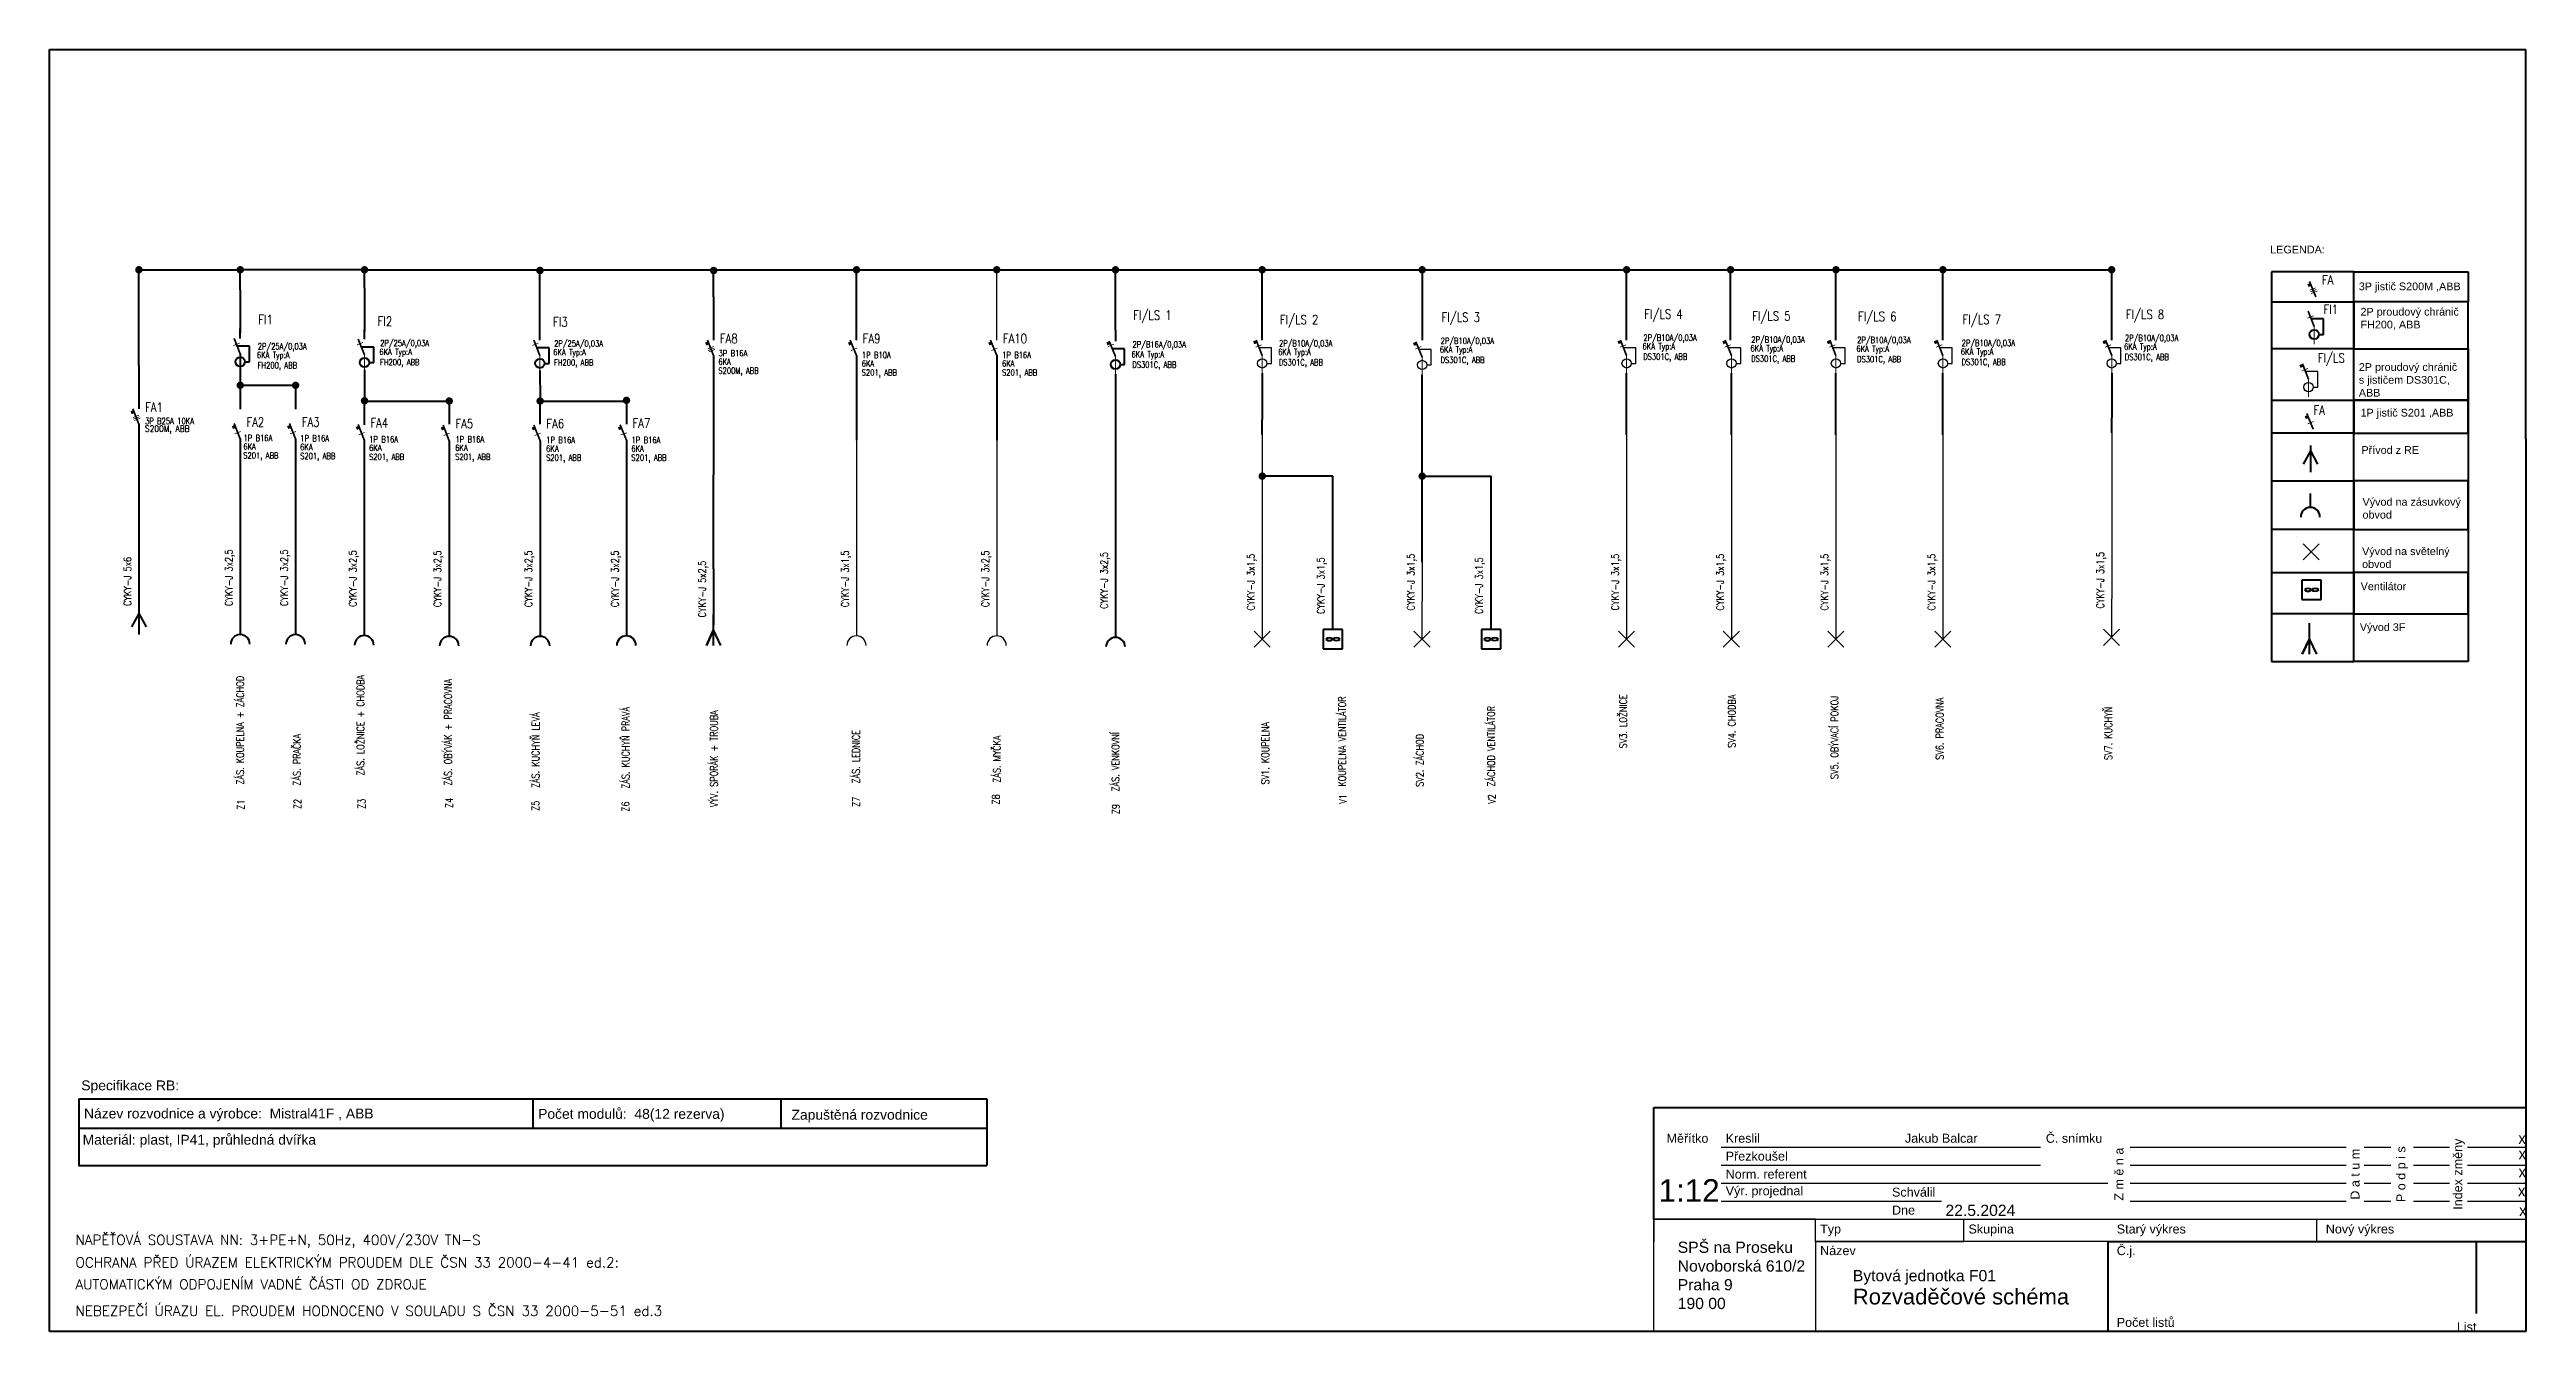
# Model space of a CAD drawing. Header units: millimetres. Extents: x 1465 to 4825, y 639 to 2379.
import ezdxf
from ezdxf.enums import TextEntityAlignment as Align

# ---------------------------------------------------------------- set-up
doc = ezdxf.new("R2010")
doc.units = ezdxf.units.MM
doc.layers.add('2', color=7, linetype='Continuous')
doc.layers.add('ELEKTRO', color=7, linetype='Continuous', lineweight=50)
doc.layers.add('ESI_rozpiska_popis', color=7, linetype='Continuous', lineweight=20)
doc.styles.add('Romans', font='simplex.shx')
doc.styles.get("Standard").update_dxf_attribs({"font": 'arial.ttf'})

msp = doc.modelspace()

# ---------------------------------------------------------------- linework, layer by layer
at = {"ltscale": 2}
for p, q in [((2749.9, 1984.5), (2749.9, 2079.9)), ((3122.5, 1974), (3105.8, 1974)), ((3116.3, 1952.9), (3122.5, 1952.9)), ((3122.5, 1952.9), (3122.5, 1974)), ((3339.3, 1971.8), (3322.7, 1971.8)), ((3333.2, 1950.7), (3339.3, 1950.7)), ((3339.3, 1950.7), (3339.3, 1971.8)), ((3616.6, 1974), (3600, 1974)), ((3610.5, 1952.9), (3616.6, 1952.9)), ((3616.6, 1952.9), (3616.6, 1974)), ((3758.9, 1974), (3742.2, 1974)), ((3752.7, 1952.9), (3758.9, 1952.9)), ((3758.9, 1952.9), (3758.9, 1974)), ((3900.6, 1974), (3883.9, 1974)), ((3894.4, 1952.9), (3900.6, 1952.9)), ((3900.6, 1952.9), (3900.6, 1974)), ((4045.6, 1974), (4029, 1974)), ((4039.5, 1952.9), (4045.6, 1952.9)), ((4045.6, 1952.9), (4045.6, 1974)), ((4274.5, 1974), (4257.8, 1974)), ((4268.3, 1952.9), (4274.5, 1952.9)), ((4274.5, 1952.9), (4274.5, 1974)), ((4541.5, 1941.8), (4524.9, 1941.8)), ((4535.4, 1920.7), (4541.5, 1920.7)), ((4541.5, 1920.7), (4541.5, 1941.8)), ((2559.7, 1848.7), (2559.7, 1583.3)), ((2749.9, 1848.7), (2749.9, 1583.3)), ((3110, 1683.3), (3109.8, 1578.5)), ((3326.9, 1683.3), (3326.6, 1578.5)), ((3604.2, 1683.4), (3603.9, 1578.6)), ((3746.4, 1683.4), (3746.2, 1578.6)), ((3888.1, 1683.4), (3887.9, 1578.6)), ((4033.2, 1683.4), (4032.9, 1578.6)), ((4262, 1685.9), (4261.8, 1581.2)), ((4521.5, 1686.3), (4543.3, 1708.2)), ((4543.3, 1686.3), (4521.5, 1708.2)), ((3098.9, 1567.6), (3120.7, 1589.5)), ((3120.7, 1567.6), (3098.9, 1589.5)), ((3315.7, 1567.6), (3337.6, 1589.5)), ((3337.6, 1567.6), (3315.7, 1589.5)), ((3593, 1567.7), (3614.9, 1589.6)), ((3614.9, 1567.7), (3593, 1589.6)), ((3735.2, 1567.7), (3757.1, 1589.5)), ((3757.1, 1567.7), (3735.2, 1589.5)), ((3876.9, 1567.7), (3898.8, 1589.5)), ((3898.8, 1567.7), (3876.9, 1589.5)), ((4022, 1567.7), (4043.9, 1589.5)), ((4043.9, 1567.7), (4022, 1589.5)), ((4250.8, 1570.2), (4272.7, 1592.1)), ((4272.7, 1570.2), (4250.8, 1592.1))]:
    msp.add_line(p, q, dxfattribs=at)
at = {"lineweight": 35}
for p, q in [((2559.7, 1963.5), (2551.3, 1984.5)), ((2749.9, 1963.5), (2741.5, 1984.5)), ((3110, 1963.5), (3101.7, 1984.4)), ((3326.9, 1961.3), (3318.5, 1982.2)), ((3604.2, 1963.5), (3595.8, 1984.5)), ((3746.4, 1963.5), (3738, 1984.5)), ((3888.1, 1963.5), (3879.7, 1984.5)), ((4033.2, 1963.5), (4024.8, 1984.5)), ((4262, 1963.5), (4253.6, 1984.5)), ((4529, 1931.4), (4520.7, 1952.3))]:
    msp.add_line(p, q, dxfattribs=at)
at = {"lineweight": 9}
for p, q in [((2560.2, 1973.6), (2552.4, 1970.5)), ((2750.4, 1973.6), (2742.6, 1970.5)), ((3108.9, 1977.9), (3101.1, 1974.8)), ((3325.7, 1975.7), (3317.9, 1972.6)), ((3603, 1977.9), (3595.2, 1974.8)), ((3745.2, 1977.9), (3737.4, 1974.8)), ((3886.9, 1977.9), (3879.2, 1974.8)), ((4032, 1977.9), (4024.2, 1974.8)), ((4260.8, 1977.9), (4253, 1974.8)), ((4527.9, 1945.8), (4520.1, 1942.7))]:
    msp.add_line(p, q, dxfattribs=at)
at = {"lineweight": 5}
for p, q in [((3105.8, 1974), (3122.5, 1974)), ((3110, 1963.5), (3110, 1939.6)), ((3116.3, 1952.9), (3122.5, 1952.9)), ((3122.5, 1952.9), (3122.5, 1974)), ((3322.7, 1971.8), (3339.3, 1971.8)), ((3326.9, 1961.3), (3326.9, 1937.4)), ((3333.2, 1950.7), (3339.3, 1950.7)), ((3339.3, 1950.7), (3339.3, 1971.8)), ((3600, 1974), (3616.6, 1974)), ((3604.2, 1963.5), (3604.2, 1939.7)), ((3610.5, 1952.9), (3616.6, 1952.9)), ((3616.6, 1952.9), (3616.6, 1974)), ((3742.2, 1974), (3758.9, 1974)), ((3746.4, 1963.5), (3746.4, 1939.7)), ((3752.7, 1952.9), (3758.9, 1952.9)), ((3758.9, 1952.9), (3758.9, 1974)), ((3883.9, 1974), (3900.6, 1974)), ((3888.1, 1963.5), (3888.1, 1939.7)), ((3894.4, 1952.9), (3900.6, 1952.9)), ((3900.6, 1952.9), (3900.6, 1974)), ((4029, 1974), (4045.6, 1974)), ((4033.2, 1963.5), (4033.2, 1939.7)), ((4039.5, 1952.9), (4045.6, 1952.9)), ((4045.6, 1952.9), (4045.6, 1974)), ((4257.8, 1974), (4274.5, 1974)), ((4262, 1963.5), (4262, 1939.7)), ((4268.3, 1952.9), (4274.5, 1952.9)), ((4274.5, 1952.9), (4274.5, 1974)), ((4524.9, 1941.8), (4541.5, 1941.8)), ((4529, 1931.4), (4529, 1907.5)), ((4535.4, 1920.7), (4541.5, 1920.7)), ((4541.5, 1920.7), (4541.5, 1941.8))]:
    msp.add_line(p, q, dxfattribs=at)
for p, q in [((3110, 1855.9), (3110, 1683.3)), ((3604.2, 1856), (3604.2, 1683.4)), ((3746.4, 1855.9), (3746.4, 1683.4)), ((3888.1, 1855.9), (3888.1, 1683.4)), ((4033.2, 1855.9), (4033.2, 1683.4)), ((4262, 1858.5), (4262, 1685.9))]:
    msp.add_line(p, q)
at = {"const_width": 5.03}
for points in [[(2557.2, 2079.9, 1), (2562.2, 2079.9, 1)], [(2747.4, 2079.9, 1), (2752.4, 2079.9, 1)], [(3107.5, 2079.9, 1), (3112.5, 2079.9, 1)], [(3324.4, 2079.9, 1), (3329.4, 2079.9, 1)], [(3601.7, 2079.9, 1), (3606.7, 2079.9, 1)], [(3742.7, 2079.9, 1), (3747.7, 2079.9, 1)], [(3885.6, 2079.9, 1), (3890.6, 2079.9, 1)], [(4030.7, 2079.9, 1), (4035.7, 2079.9, 1)], [(4259.5, 2079.9, 1), (4264.5, 2079.9, 1)], [(3107.5, 1799.9, 1), (3112.5, 1799.9, 1)], [(3324.4, 1799.9, 1), (3329.4, 1799.9, 1)]]:
    msp.add_lwpolyline(points, format="xyb", close=True, dxfattribs=at)
at = {"lineweight": 35, "const_width": 4.19}
for points in [[(2551.7, 1977.9), (2550.1, 1981.8)], [(2741.9, 1977.9), (2740.4, 1981.8)], [(3101.1, 1979.6), (3099.5, 1983.5)], [(3317.9, 1977.4), (3316.4, 1981.3)], [(3595.2, 1979.7), (3593.7, 1983.6)], [(3737.5, 1979.7), (3735.9, 1983.6)], [(3879.2, 1979.7), (3877.6, 1983.6)], [(4024.2, 1979.7), (4022.7, 1983.6)], [(4253.1, 1979.7), (4251.5, 1983.6)], [(4520.1, 1947.5), (4518.5, 1951.4)]]:
    msp.add_lwpolyline(points, dxfattribs=at)
at = {"lineweight": 5}
for centre in [(3110, 1952.9), (3326.9, 1950.7), (3604.2, 1952.9), (3746.4, 1952.9), (3888.1, 1952.9), (4033.2, 1952.9), (4262, 1952.9), (4529, 1920.7)]:
    msp.add_circle(centre, 6.32, dxfattribs=at)
at = {"ltscale": 2}
for centre in [(3110, 1952.9), (3326.9, 1950.7), (3604.2, 1952.9), (3746.4, 1952.9), (3888.1, 1952.9), (4033.2, 1952.9), (4262, 1952.9), (4529, 1920.7)]:
    msp.add_circle(centre, 6.32, dxfattribs=at)
for centre in [(2559.7, 1570.2), (2749.9, 1570.2)]:
    msp.add_arc(centre, 13, 0, 180, dxfattribs=at)
at = {"layer": '2', "color": 7}
for p, q in [((3732.4, 889.3), (4165.3, 889.3)), ((4287.2, 889.3), (4579.9, 889.3)), ((4604.3, 889.3), (4640.8, 889.3)), ((4671.3, 889.3), (4720.1, 889.3)), ((4744.5, 889.3), (4823.7, 889.3)), ((3732.4, 864.9), (4165.3, 864.9)), ((3732.4, 840.5), (4165.3, 840.5)), ((4165.3, 840.5), (4256.8, 840.5)), ((4287.2, 864.9), (4579.9, 864.9)), ((4287.2, 840.5), (4579.9, 840.5)), ((4604.3, 864.9), (4640.8, 864.9)), ((4604.3, 840.5), (4640.8, 840.5)), ((4671.3, 864.9), (4720.1, 864.9)), ((4671.3, 840.5), (4720.1, 840.5)), ((4744.5, 864.9), (4823.7, 864.9)), ((4744.5, 840.5), (4823.7, 840.5)), ((3732.4, 816.1), (4031.2, 816.1)), ((3958, 816.1), (4031.2, 816.1)), ((4287.2, 816.1), (4579.9, 816.1)), ((4604.3, 816.1), (4640.8, 816.1)), ((4671.3, 816.1), (4720.1, 816.1)), ((4744.5, 816.1), (4823.7, 816.1)), ((3641, 639.3), (3641, 791.7)), ((3641, 791.7), (3641, 761.2)), ((3860.5, 791.7), (3641, 791.7)), ((3641, 791.7), (4823.7, 791.7)), ((3641, 791.7), (3732.4, 791.7)), ((3732.4, 791.7), (3958, 791.7)), ((3860.5, 761.2), (3860.5, 791.7)), ((4061.7, 761.2), (4061.7, 791.7)), ((4256.8, 791.7), (4579.9, 791.7)), ((4256.8, 791.7), (4287.2, 791.7)), ((4287.2, 791.7), (4823.7, 791.7)), ((4540.3, 761.2), (4540.3, 791.7)), ((4640.8, 791.7), (4720.1, 791.7)), ((4823.7, 761.2), (4823.7, 791.7)), ((4256.8, 761.2), (3860.5, 761.2)), ((3860.5, 761.2), (3860.5, 639.3)), ((3860.5, 761.2), (4061.7, 761.2)), ((4256.8, 639.3), (3641, 639.3))]:
    msp.add_line(p, q, dxfattribs=at)
at = {"layer": '2', "color": 7, "lineweight": 70}
for p, q in [((4256.8, 761.2), (4256.8, 639.3)), ((4256.8, 761.2), (4823.7, 761.2)), ((4756.7, 663.7), (4756.7, 761.2)), ((4823.7, 761.2), (4823.7, 639.3)), ((4823.7, 639.3), (4256.8, 639.3)), ((4823.7, 639.3), (4756.7, 639.3))]:
    msp.add_line(p, q, dxfattribs=at)
at = {"layer": 'ELEKTRO'}
for p, q in [((1465.3, 2378.7), (4823.7, 2378.7)), ((1465.3, 1850.5), (1465.3, 2378.7)), ((4823.7, 1850.5), (4823.7, 2378.7)), ((1586.6, 1950), (1586.6, 2077.4)), ((1589.1, 2079.9), (1721.5, 2079.9)), ((1895, 2079.9), (1728.8, 2079.9)), ((2130.4, 2001.5), (2130.4, 2078.9)), ((2366, 2043.2), (2366, 2076.4)), ((2559.7, 1984.5), (2559.7, 2077.4)), ((2646.9, 2079.9), (2868.8, 2079.9)), ((2868.8, 2079.9), (3035.1, 2079.9)), ((2911, 1997.9), (2911, 2077.4)), ((3035.1, 2079.9), (3110, 2079.9)), ((3110, 1984.4), (3110, 2079.9)), ((3112.5, 2079.9), (3232.4, 2079.9)), ((3232.4, 2079.9), (3324.4, 2079.9)), ((3326.9, 2079.9), (3326.9, 1984.4)), ((3326.9, 2079.9), (3604.2, 2079.9)), ((3604.2, 1984.5), (3604.2, 2082.4)), ((3606.7, 2079.9), (4262, 2079.9)), ((3745.2, 1984.5), (3745.2, 2079.9)), ((3888.1, 1984.5), (3888.1, 2079.9)), ((4033.2, 1984.5), (4033.2, 2079.9)), ((4262, 1984.5), (4262, 2082.4)), ((4478.7, 2077.3), (4478.7, 1548.2)), ((4590.3, 2077.3), (4478.7, 2077.3)), ((4478.7, 2077.3), (4478.7, 2036.3)), ((4590.3, 1548.2), (4590.3, 2077.3)), ((4590.3, 2077.3), (4745.4, 2077.3)), ((4745.4, 2077.3), (4745.4, 2036.3)), ((4478.7, 2036.3), (4590.3, 2036.3)), ((4590.3, 2036.3), (4590.3, 1972.5)), ((4745.4, 2036.3), (4590.3, 2036.3)), ((4590.3, 2036.3), (4590.3, 1972.5)), ((4745.4, 1903), (4745.4, 2036.3)), ((2130.4, 1997.8), (2130.4, 2001.5)), ((2911, 1997.9), (2911, 1983)), ((2366, 1963.5), (2366, 1801.5)), ((2559.7, 1963.5), (2559.7, 1848.7)), ((2749.9, 1963.5), (2749.9, 1848.7)), ((4590.3, 1972.5), (4478.7, 1972.5)), ((4478.7, 1972.5), (4478.7, 1903)), ((4590.3, 1972.5), (4745.4, 1972.5)), ((4745.4, 1972.5), (4745.4, 1903)), ((2130.4, 1943.4), (2130.7, 1904.3)), ((2911, 1938.1), (2911, 1859.7)), ((3110, 1939.6), (3110, 1876.8)), ((3326.9, 1704.2), (3326.9, 1937.4)), ((3604.2, 1876.9), (3604.2, 1939.7)), ((3746.4, 1876.8), (3746.4, 1939.7)), ((3888.1, 1876.8), (3888.1, 1939.7)), ((4033.2, 1876.8), (4033.2, 1939.7)), ((4262, 1939.7), (4262, 1879.4)), ((1951.9, 1901.8), (2007.4, 1901.8)), ((2130.7, 1901.8), (2192.4, 1901.8)), ((2192.4, 1901.8), (2250.1, 1901.8)), ((4478.7, 1903), (4590.3, 1903)), ((4590.3, 1903), (4590.3, 1858)), ((4745.4, 1903), (4590.3, 1903)), ((4590.3, 1903), (4745.4, 1903)), ((4745.4, 1903), (4745.4, 1858)), ((4745.4, 1858), (4745.4, 1903)), ((1465.3, 639.3), (1465.3, 1850.5)), ((1586.6, 1870.4), (1586.6, 1689.4)), ((3110, 1855.9), (3110, 1876.8)), ((3604.2, 1856), (3604.2, 1876.9)), ((3746.4, 1855.9), (3746.4, 1876.8)), ((3888.1, 1855.9), (3888.1, 1876.8)), ((4033.2, 1855.9), (4033.2, 1876.8)), ((4262, 1858.5), (4262, 1879.4)), ((4590.3, 1858), (4478.7, 1858)), ((4478.7, 1858), (4478.7, 1793.7)), ((4590.3, 1793.7), (4590.3, 1858)), ((4590.3, 1858), (4745.4, 1858)), ((4745.4, 1858), (4745.4, 1548.2)), ((4823.7, 1850.5), (4823.7, 639.3)), ((2366, 1673.9), (2366, 1801.5)), ((3205.9, 1799.9), (3110, 1799.9)), ((3205.9, 1591.7), (3205.9, 1799.9)), ((3326.9, 1799.9), (3335.8, 1799.9)), ((3335.8, 1799.9), (3420.5, 1799.9)), ((3420.5, 1591.7), (3420.5, 1799.9)), ((4478.7, 1793.7), (4590.3, 1793.7)), ((4590.3, 1793.7), (4590.3, 1727.6)), ((4745.4, 1793.7), (4590.3, 1793.7)), ((4745.4, 1727.6), (4745.4, 1793.7)), ((4590.3, 1727.6), (4478.7, 1727.6)), ((4478.7, 1727.6), (4478.7, 1669)), ((4590.3, 1669), (4590.3, 1727.6)), ((4590.3, 1727.6), (4745.4, 1727.6)), ((3326.9, 1683.3), (3326.9, 1704.2)), ((4478.7, 1669), (4590.3, 1669)), ((4519.9, 1658.6), (4519.9, 1632.4)), ((4546.2, 1658.6), (4519.9, 1658.6)), ((4546.2, 1632.4), (4546.2, 1658.6)), ((4590.3, 1669), (4590.3, 1613.1)), ((4745.4, 1669), (4590.3, 1669)), ((4745.4, 1613.1), (4745.4, 1669)), ((4590.3, 1613.1), (4478.7, 1613.1)), ((4519.9, 1632.4), (4546.2, 1632.4)), ((4590.3, 1548.2), (4590.3, 1613.1)), ((4590.3, 1613.1), (4745.4, 1613.1)), ((3192.8, 1591.7), (3192.8, 1565.4)), ((3219, 1591.7), (3192.8, 1591.7)), ((3219, 1565.4), (3219, 1591.7)), ((3407.3, 1591.7), (3407.3, 1565.4)), ((3433.6, 1591.7), (3407.3, 1591.7)), ((3433.6, 1565.4), (3433.6, 1591.7)), ((3192.8, 1565.4), (3219, 1565.4)), ((3407.3, 1565.4), (3433.6, 1565.4)), ((4478.7, 1548.2), (4590.3, 1548.2)), ((4745.4, 1548.2), (4590.3, 1548.2)), ((1505.2, 954.8), (2736.3, 954.8)), ((1505.2, 954.8), (1505.2, 864.3)), ((2120.8, 954.8), (2120.8, 915.2)), ((2457.2, 954.8), (2457.2, 915.2)), ((2736.3, 954.8), (2736.3, 864.3)), ((3641, 791.7), (3641, 943.2)), ((3641, 943.2), (4823.7, 943.2)), ((4823.7, 943.2), (4823.7, 791.7)), ((1505.2, 915.2), (2736.3, 915.2)), ((2736.3, 915.2), (2736.3, 870.4)), ((1504.7, 864.3), (2736.3, 864.3)), ((4823.7, 639.3), (1465.3, 639.3))]:
    msp.add_line(p, q, dxfattribs=at)
at = {"layer": 'ELEKTRO', "ltscale": 2}
for p, q in [((1724, 2052.8), (1724, 2079.9)), ((1724, 2052.8), (1724, 1993.8)), ((1892.5, 2055.3), (1892.5, 2082.4)), ((1892.5, 2079.9), (2646.9, 2079.9)), ((1892.5, 2055.3), (1892.5, 1996.3)), ((2366, 2043.2), (2366, 1984.5)), ((1724, 1986.7), (1724, 2000)), ((1892.5, 1985.5), (1892.5, 1998.8)), ((2130.4, 1984.5), (2130.4, 1997.8)), ((4549.2, 2013.3), (4532.5, 2013.3)), ((4543, 1992.2), (4549.2, 1992.2)), ((4549.2, 1992.2), (4549.2, 2013.3)), ((1586.6, 1950), (1586.6, 1891.3)), ((1736.5, 1976.2), (1719.8, 1976.2)), ((1724, 1965.7), (1724, 1923.1)), ((1730.3, 1955.1), (1736.5, 1955.1)), ((1736.5, 1955.1), (1736.5, 1976.2)), ((1905, 1975), (1888.3, 1975)), ((1898.8, 1953.9), (1905, 1953.9)), ((1905, 1953.9), (1905, 1975)), ((2142.9, 1974), (2126.2, 1974)), ((2136.8, 1952.9), (2142.9, 1952.9)), ((2142.9, 1952.9), (2142.9, 1974)), ((2923.4, 1972.5), (2906.8, 1972.5)), ((2917.3, 1951.4), (2923.4, 1951.4)), ((2923.4, 1951.4), (2923.4, 1972.5)), ((1724, 1941.8), (1724, 1890.9)), ((1724, 1923.1), (1801.5, 1923.1)), ((1799, 1923.1), (1799, 1890.9)), ((1892.5, 1944.3), (1892.5, 1901.8)), ((1890, 1901.8), (1892.1, 1901.8)), ((1892.1, 1901.8), (1892.1, 1869.5)), ((1892.1, 1901.8), (1951.9, 1901.8)), ((2007.1, 1903.8), (2007.1, 1870.2)), ((2130.4, 1903.8), (2130.4, 1870.2)), ((2247.6, 1902.5), (2247.6, 1870.2)), ((1724, 1850.3), (1724, 1821.5)), ((1799, 1850.3), (1799, 1821.5)), ((1892.1, 1849.1), (1892.1, 1583.6)), ((2007.4, 1848), (2007.4, 1819.2)), ((2007.4, 1848), (2007.4, 1848)), ((2130.7, 1848), (2130.7, 1819.2)), ((2130.7, 1848), (2130.7, 1848)), ((2247.6, 1848.7), (2247.6, 1819.9)), ((2911, 1865.7), (2911, 1581.1)), ((1724, 1821.5), (1724, 1821.5)), ((1724, 1821.5), (1724, 1584.8)), ((1799, 1821.5), (1799, 1821.5)), ((1799, 1821.5), (1799, 1584.8)), ((2007.4, 1819.2), (2007.4, 1819.2)), ((2007.4, 1819.2), (2007.4, 1687.1)), ((2130.7, 1819.2), (2130.7, 1819.2)), ((2130.7, 1819.2), (2130.7, 1687.1)), ((2247.6, 1819.9), (2247.6, 1819.9)), ((2247.6, 1819.9), (2247.6, 1583.3)), ((4531.5, 1834), (4521.6, 1816)), ((4531.5, 1841.5), (4531.5, 1805.3)), ((4531.5, 1834), (4541.3, 1816)), ((4531.4, 1776.3), (4531.4, 1757.4)), ((1586.6, 1689.4), (1586.6, 1584.9)), ((2007.4, 1687.1), (2007.4, 1582.5)), ((2130.7, 1687.1), (2130.7, 1582.5)), ((2366, 1673.9), (2366, 1598.1)), ((1586.6, 1613.6), (1576.7, 1595.6)), ((1586.6, 1613.6), (1596.4, 1595.6))]:
    msp.add_line(p, q, dxfattribs=at)
at = {"layer": 'ELEKTRO', "lineweight": 35}
for p, q in [((4538.8, 2043), (4530.5, 2063.9)), ((4536.7, 2002.8), (4528.3, 2023.7)), ((1724, 1965.7), (1715.6, 1986.7)), ((1892.5, 1964.5), (1884.1, 1985.5)), ((2130.4, 1963.5), (2122.1, 1984.5)), ((2366, 1963.5), (2357.6, 1984.5)), ((2911, 1962), (2902.6, 1983)), ((1586.6, 1870.4), (1578.2, 1891.3)), ((4535.2, 1863.7), (4526.8, 1884.7)), ((1724, 1850.3), (1715.6, 1871.2)), ((1799, 1850.3), (1790.6, 1871.2)), ((1892.1, 1849.1), (1883.7, 1870.1)), ((2007.4, 1848), (1999, 1869)), ((2130.7, 1848), (2122.3, 1869)), ((2247.6, 1848.7), (2239.2, 1869.7))]:
    msp.add_line(p, q, dxfattribs=at)
at = {"layer": 'ELEKTRO', "lineweight": 9}
for p, q in [((4538.6, 2055.3), (4530.9, 2052.2)), ((4539.3, 2053.1), (4531.5, 2050)), ((4540.5, 2051), (4532.7, 2047.9)), ((4535.5, 2017.2), (4527.7, 2014.1)), ((1722.8, 1980.1), (1715, 1977)), ((1890.3, 1981.3), (1882.5, 1978.2)), ((2128.2, 1980.3), (2120.5, 1977.2)), ((2365.8, 1975.8), (2358, 1972.7)), ((2366.5, 1973.6), (2358.7, 1970.5)), ((2367.7, 1971.5), (2359.9, 1968.4)), ((2908.8, 1978.8), (2901, 1975.7)), ((1586.4, 1882.7), (1578.6, 1879.6)), ((1587, 1880.5), (1579.3, 1877.4)), ((1588.3, 1878.4), (1580.5, 1875.3)), ((1724.5, 1860.4), (1716.7, 1857.3)), ((1799.5, 1860.4), (1791.7, 1857.3)), ((1892.6, 1859.2), (1884.8, 1856.1)), ((2007.9, 1858.1), (2000.1, 1855)), ((2131.2, 1858.1), (2123.4, 1855)), ((2248.1, 1858.8), (2240.3, 1855.7)), ((4535.7, 1873.8), (4527.9, 1870.7))]:
    msp.add_line(p, q, dxfattribs=at)
at = {"layer": 'ELEKTRO', "lineweight": 5}
for p, q in [((1724, 1986.7), (1724, 1993.8)), ((1892.5, 1985.5), (1892.5, 1992.6)), ((2130.4, 1984.5), (2130.4, 1991.6)), ((4532.5, 2013.3), (4549.2, 2013.3)), ((4536.7, 2002.8), (4536.7, 1978.9)), ((4543, 1992.2), (4549.2, 1992.2)), ((4549.2, 1992.2), (4549.2, 2013.3)), ((1719.8, 1976.2), (1736.5, 1976.2)), ((1724, 1965.7), (1724, 1941.8)), ((1730.3, 1955.1), (1736.5, 1955.1)), ((1736.5, 1955.1), (1736.5, 1976.2)), ((1888.3, 1975), (1905, 1975)), ((1892.5, 1964.5), (1892.5, 1940.6)), ((1898.8, 1953.9), (1905, 1953.9)), ((1905, 1953.9), (1905, 1975)), ((2126.2, 1974), (2142.9, 1974)), ((2130.4, 1963.5), (2130.4, 1939.7)), ((2136.8, 1952.9), (2142.9, 1952.9)), ((2142.9, 1952.9), (2142.9, 1974)), ((2906.8, 1972.5), (2923.4, 1972.5)), ((2911, 1962), (2911, 1938.1)), ((2917.3, 1951.4), (2923.4, 1951.4)), ((2923.4, 1951.4), (2923.4, 1972.5))]:
    msp.add_line(p, q, dxfattribs=at)
at = {"layer": 'ELEKTRO', "color": 7, "ltscale": 2, "true_color": 0xffffff}
for p, q in [((4519.9, 1658.6), (4519.9, 1632.4)), ((4546.2, 1658.6), (4519.9, 1658.6)), ((4546.2, 1632.4), (4546.2, 1658.6)), ((4519.9, 1632.4), (4546.2, 1632.4)), ((3192.8, 1591.7), (3192.8, 1565.4)), ((3219, 1591.7), (3192.8, 1591.7)), ((3219, 1565.4), (3219, 1591.7)), ((3407.3, 1591.7), (3407.3, 1565.4)), ((3433.6, 1591.7), (3407.3, 1591.7)), ((3433.6, 1565.4), (3433.6, 1591.7)), ((3192.8, 1565.4), (3219, 1565.4)), ((3407.3, 1565.4), (3433.6, 1565.4))]:
    msp.add_line(p, q, dxfattribs=at)
at = {"layer": 'ELEKTRO', "color": 7}
for p, q in [((2366, 1591.2), (2356.1, 1570.2)), ((2356.1, 1570.2), (2366, 1591.2)), ((2366, 1570.2), (2366, 1612.1)), ((2375.9, 1570.2), (2366, 1591.2)), ((4530.2, 1579.3), (4520.3, 1558.3)), ((4520.3, 1558.3), (4530.2, 1579.3)), ((4530.2, 1558.3), (4530.2, 1600.2)), ((4540.1, 1558.3), (4530.2, 1579.3))]:
    msp.add_line(p, q, dxfattribs=at)
at = {"layer": 'ELEKTRO', "const_width": 5.03}
for points in [[(1584, 2079.9, 1), (1589.1, 2079.9, 1)], [(1721.5, 2079.9, 1), (1726.5, 2079.9, 1)], [(1890, 2079.9, 1), (1895, 2079.9, 1)], [(2127.9, 2078.9, 1), (2133, 2078.9, 1)], [(2363.5, 2078.9, 1), (2368.5, 2078.9, 1)], [(2908.5, 2079.9, 1), (2913.5, 2079.9, 1)], [(1721.5, 1923.1, 1), (1726.5, 1923.1, 1)], [(1796.5, 1923.1, 1), (1801.5, 1923.1, 1)], [(1890, 1902.2, 1), (1895, 1902.2, 1)], [(2004.9, 1901.8, 1), (2009.9, 1901.8, 1)], [(2128.2, 1901.8, 1), (2133.2, 1901.8, 1)], [(2245.3, 1902.7, 1), (2250.3, 1902.7, 1)]]:
    msp.add_lwpolyline(points, format="xyb", close=True, dxfattribs=at)
at = {"layer": 'ELEKTRO', "lineweight": 35, "const_width": 4.19}
for points in [[(4530.8, 2057.3), (4529.3, 2061.2)], [(2358, 1977.9), (2356.4, 1981.8)], [(2902, 1978.2), (2900.5, 1982.1)], [(1578.6, 1884.7), (1577, 1888.6)], [(4527.2, 1878.1), (4525.7, 1881.9)], [(1716, 1864.6), (1714.4, 1868.5)], [(1791, 1864.6), (1789.4, 1868.5)], [(1884.1, 1863.4), (1882.6, 1867.3)], [(1999.4, 1862.6), (1997.8, 1866.5)], [(2122.7, 1862.6), (2121.1, 1866.5)], [(2239.6, 1863.1), (2238, 1866.9)]]:
    msp.add_lwpolyline(points, dxfattribs=at)
at = {"layer": 'ELEKTRO', "lineweight": 5}
for centre in [(4536.7, 1992.2), (1724, 1955.1), (1892.5, 1953.9), (2130.4, 1952.9), (2911, 1951.4)]:
    msp.add_circle(centre, 6.32, dxfattribs=at)
at = {"layer": 'ELEKTRO', "ltscale": 2}
for centre in [(4536.7, 1992.2), (1724, 1955.1), (1892.5, 1953.9), (2130.4, 1952.9), (2911, 1951.4)]:
    msp.add_circle(centre, 6.32, dxfattribs=at)
for centre in [(4531.4, 1744.4), (1724, 1571.8), (1799, 1571.8), (1892.1, 1570.6), (2007.4, 1569.5), (2130.7, 1569.5), (2247.6, 1570.2), (2911, 1568.1)]:
    msp.add_arc(centre, 13, 0, 180, dxfattribs=at)
at = {"layer": 'ELEKTRO', "color": 7, "ltscale": 2, "true_color": 0xffffff}
for centre, radius, start, end in [((4528.2, 1640), 7.39, 48.6065, 131.3935), ((4537.9, 1640.3), 7.14, 46.8221, 133.1779), ((4528.2, 1650.8), 7.23, 227.4802, 312.5198), ((4537.9, 1651.3), 7.6, 230.0054, 309.9946), ((3201, 1573), 7.39, 48.6065, 131.3935), ((3210.8, 1573.3), 7.14, 46.8221, 133.1779), ((3415.6, 1573), 7.39, 48.6065, 131.3935), ((3425.4, 1573.3), 7.14, 46.8221, 133.1779), ((3201, 1583.9), 7.23, 227.4802, 312.5198), ((3210.8, 1584.4), 7.6, 230.0054, 309.9946), ((3415.6, 1583.9), 7.23, 227.4802, 312.5198), ((3425.4, 1584.4), 7.6, 230.0054, 309.9946)]:
    msp.add_arc(centre, radius, start, end, dxfattribs=at)
at = {"layer": 'ELEKTRO'}
for centre, radius, start, end in [((4528.2, 1639.8), 7.48, 49.2118, 130.7882), ((4537.9, 1640.3), 7.16, 46.9454, 133.397), ((4528.2, 1650.7), 7.11, 226.6019, 313.3981), ((4528.2, 1639.8), 7.48, 266.0704, 273.9296), ((4537.9, 1651.3), 7.6, 230.0054, 309.9946), ((3201, 1572.9), 7.48, 49.2118, 130.7882), ((3210.8, 1573.3), 7.16, 46.9454, 133.397), ((3415.6, 1572.9), 7.48, 49.2118, 130.7882), ((3425.4, 1573.3), 7.16, 46.9454, 133.397), ((3201, 1583.7), 7.11, 226.6019, 313.3981), ((3201, 1572.9), 7.48, 266.0704, 273.9296), ((3210.8, 1584.4), 7.6, 230.0054, 309.9946), ((3415.6, 1583.7), 7.11, 226.6019, 313.3981), ((3415.6, 1572.9), 7.48, 266.0704, 273.9296), ((3425.4, 1584.4), 7.6, 230.0054, 309.9946)]:
    msp.add_arc(centre, radius, start, end, dxfattribs=at)

# ---------------------------------------------------------------- texts
at = {"lineweight": 30, "style": 'Romans', "width": 0.8}
for s, p in [('FI/LS 2', (3133.9, 2005.9)), ('FI/LS 3', (3353.1, 2009.2)), ('FI/LS 4', (3628.1, 2013.5)), ('FI/LS 5', (3774.4, 2010.9)), ('FI/LS 6', (3918, 2010.2)), ('FI/LS 7', (4059.7, 2006.3)), ('FI/LS 8', (4281.1, 2013.1)), ('FA9', (2568.1, 1980.3)), ('FA10', (2758.3, 1980.3)), ('FI/LS', (4541.5, 1953.9))]:
    msp.add_text(s, height=12.57, dxfattribs=at).set_placement(p)
for s, height, p in [('CYKY-J 3x1,5', 10.054, (2549.2, 1622)), ('CYKY-J 3x2,5', 10.054, (2739.5, 1622)), ('CYKY-J 3x1,5', 10.054, (3099.6, 1617.6)), ('CYKY-J 3x1,5', 10.054, (3194.4, 1612.8)), ('CYKY-J 3x1,5', 10.054, (3316.4, 1617.6)), ('CYKY-J 3x1,5', 10.054, (3409, 1612.8)), ('CYKY-J 3x1,5', 10.054, (3593.7, 1617.7)), ('CYKY-J 3x1,5', 10.054, (3736, 1617.6)), ('CYKY-J 3x1,5', 10.054, (3877.7, 1617.6)), ('CYKY-J 3x1,5', 10.054, (4022.7, 1617.6)), ('CYKY-J 3x1,5', 10.054, (4251.6, 1620.2)), ('ZÁS. KUCHYŇ LEVÁ', 10.054, (2129.6, 1376.6)), ('ZÁS. KUCHYŇ PRAVÁ', 10.054, (2251.7, 1375.7)), ('KOUPELNA VENTILÁTOR', 10.054, (3223.4, 1378.6)), ('ZÁCHOD VENTILÁTOR', 10.054, (3425.5, 1378.7)), ('SV3. LOŽNICE', 10.054, (3604.5, 1430.5)), ('SV4. CHODBA', 10.054, (3752, 1431.3)), ('SV5. OBÝVACÍ POKOJ', 10.054, (3891.2, 1388.8)), ('SV6. PRACOVNA', 10.054, (4033.8, 1415)), ('SV7. KUCHYŇ', 10.054, (4262.5, 1414.6)), ('ZÁS. LEDNICE', 10.054, (2564.1, 1382.7)), ('ZÁS. MYČKA', 10.05, (2755, 1383.9)), ('SV1. KOUPELNA', 10.054, (3119.2, 1381.4)), ('SV2. ZÁCHOD', 10.054, (3328.7, 1378.4)), ('Z5', 10.05, (2129.3, 1345.6)), ('Z6', 10.05, (2251.4, 1344.6)), ('Z7', 10.05, (2564.4, 1351)), ('Z8', 10.05, (2753.9, 1354.4)), ('V1', 10.05, (3224.2, 1355.2)), ('V2', 10.05, (3426.3, 1355.2))]:
    msp.add_text(s, height=height, rotation=90, dxfattribs=at).set_placement(p)
at = {"layer": '2', "color": 7}
for s, insert, char_height, width, attachment_point in [('{\\fArial|b0|i0|c238|p34;Měřítko}', (3686.7, 907.5), 12.193, 91.45, 2), ('{\\fArial|b0|i0|c238|p34;Kreslil}', (3738.5, 901.4), 12.193, 213.384, 4), ('{\\fArial|b0|i0|c238|p34;Jakub Balcar}', (3981.6, 901.4), 12.193, 213.384, 4), ('{\\fArial|b0|i0|c238|p34;Č. snímku}', (4211, 907.5), 12.193, 91.45, 2), ('{\\fArial|b0|i0|c238|p34;Přezkoušel}', (3738.5, 877.1), 12.193, 213.384, 4), ('{\\fTxt|b0|i0|c238|p2;x}', (4823.7, 901.4), 15.242, 51.822, 6), ('{\\fTxt|b0|i0|c238|p2;x}', (4824, 880.5), 15.242, 51.822, 6), ('{\\fArial|b0|i0|c238|p34;Norm. referent}', (3738.5, 852.7), 12.193, 219.481, 4), ('{\\fTxt|b0|i0|c238|p2;x}', (4824, 856.1), 15.242, 51.822, 6), ('{\\fArial|b0|i0|c238|p34;Výr. projednal}', (3738.5, 828.3), 12.193, 219.481, 4), ('{\\fArial|b0|i0|c238|p34;Schválil}', (3964.1, 828.3), 12.193, 67.064, 4), ('{\\fArial|b0|i0|c238|p34;Dne}', (3964.1, 803.9), 12.193, 67.064, 4), ('{\\fTxt|b0|i0|c238|p2;x}', (4823.2, 830.2), 15.242, 51.822, 6), ('{\\fTxt|b0|i0|c238|p2;x}', (4824.8, 803.6), 15.242, 51.822, 6), ('{\\fArial|b0|i0|c238|p34;Typ}', (3866.6, 776.5), 12.193, 195.094, 4), ('{\\fArial|b0|i0|c238|p34;Skupina}', (4067.8, 776.5), 12.193, 195.094, 4), ('{\\fArial|b0|i0|c238|p34;Starý výkres}', (4268.9, 776.5), 12.193, 297.742, 4), ('{\\fArial|b0|i0|c238|p34;Nový výkres}', (4552.4, 776.5), 12.193, 271.303, 4), ('{\\fArial|b0|i0|c238|p34;Název}', (3866.6, 755.1), 12.193, 390.189, 1), ('{\\fArial|b0|i0|c238|p34;Č.j.}', (4268.9, 755.1), 12.193, 487.736, 1), ('Počet listů      ', (4268.9, 645.4), 12.193, 487.736, 7), ('{\\fArial|b0|i0|c238|p34;List}', (4756.7, 639.3), 12.193, 487.736, 9)]:
    msp.add_mtext(s, dxfattribs=dict(at, insert=insert, char_height=char_height, width=width, attachment_point=attachment_point))
at = {"layer": '2', "color": 7, "char_height": 12.193, "width": 121.934, "attachment_point": 5, "rotation": 90}
for s, insert in [('{\\fArial|b0|i0|c238|p34;Z m ě n a}', (4272, 852.7)), ('{\\fArial|b0|i0|c238|p34;D a t u m}', (4592.1, 852.7)), ('{\\fArial|b0|i0|c238|p34;P o d p i s}', (4656.1, 852.7)), ('{\\fArial|b0|i0|c238|p34;Index změny}', (4733.1, 852.7))]:
    msp.add_mtext(s, dxfattribs=dict(at, insert=insert))
at = {"layer": '2', "color": 1, "attachment_point": 1}
for s, insert, char_height, width in [('{\\C7;1:12}', (3647.5, 845.9), 30.48, 73.714), ('{\\C7;22.5.2024}', (4036.6, 811.3), 15.242, 125.052), ('{\\fArial|b0|i0|c238|p34;\\C7;SPŠ na Proseku Novoborská 610/2\\PPraha 9\\P190 00}', (3673.5, 761.2), 15.242, 186.949), ('{\\C7;Bytová jednotka F01\\P\\H1.4x;Rozvaděčové schéma }', (3911, 722.7), 15.242, 328.328)]:
    msp.add_mtext(s, dxfattribs=dict(at, insert=insert, char_height=char_height, width=width))
at = {"layer": 'ELEKTRO', "lineweight": 30, "style": 'Romans', "width": 0.8}
for s, height, p in [('FA', 12.57, (4547.2, 2059.7)), ('FI1', 12.57, (1748.5, 2006)), ('FI2', 12.57, (1910.3, 2003.8)), ('FI/LS 1', 12.57, (2934.9, 2012)), ('FI1', 12.57, (4549.2, 2019.9)), ('2P/25A/0,03A', 8.379, (1913.8, 1976.2)), ('FI3', 12.57, (2148.2, 2002.8)), ('2P/25A/0,03A', 8.379, (2149.7, 1975.7)), ('FA8', 12.57, (2374.4, 1980.3)), ('2P/B16A/0,03A', 8.379, (2934.1, 1974.4)), ('2P/B10A/0,03A', 8.379, (3132.8, 1976)), ('2P/B10A/0,03A', 8.379, (3352, 1979.3)), ('2P/B10A/0,03A', 8.379, (3627, 1983.6)), ('2P/B10A/0,03A', 8.379, (3773.3, 1981)), ('2P/B10A/0,03A', 8.379, (3916.9, 1980.3)), ('2P/B10A/0,03A', 8.379, (4058.6, 1976.4)), ('2P/B10A/0,03A', 8.379, (4280, 1983.2)), (' 6KA Typ:A', 8.38, (1742, 1960)), ('2P/25A/0,03A', 8.379, (1747.8, 1971.8)), ('FH200, ABB', 8.38, (1747.6, 1946)), (' 6KA Typ:A', 8.38, (1908, 1964.4)), ('FH200, ABB', 8.38, (1913.6, 1950.3)), (' 6KA Typ:A', 8.38, (2143.9, 1963.9)), ('FH200, ABB', 8.38, (2149.5, 1949.9)), ('3P B16A', 8.38, (2372.6, 1962.5)), ('6KA', 8.38, (2372.4, 1950.9)), ('6KA', 8.38, (2566.8, 1948.5)), ('1P B10A', 8.38, (2567.1, 1960.1)), ('6KA', 8.38, (2757.1, 1948.5)), ('1P B16A', 8.38, (2757.3, 1960.1)), (' 6KA Typ:A', 8.38, (2928.2, 1961)), ('DS301C, ABB', 8.379, (2933.8, 1947)), (' 6KA Typ:A', 8.38, (3127, 1964.2)), ('DS301C, ABB', 8.379, (3132.6, 1950.1)), (' 6KA Typ:A', 8.38, (3346.2, 1967.5)), ('DS301C, ABB', 8.379, (3351.8, 1953.4)), (' 6KA Typ:A', 8.38, (3621.1, 1971.8)), ('DS301C, ABB', 8.379, (3626.7, 1957.7)), (' 6KA Typ:A', 8.38, (3767.5, 1969.2)), ('DS301C, ABB', 8.379, (3773.1, 1955.1)), (' 6KA Typ:A', 8.38, (3911.1, 1968.5)), ('DS301C, ABB', 8.379, (3916.7, 1954.4)), (' 6KA Typ:A', 8.38, (4052.8, 1964.6)), ('DS301C, ABB', 8.379, (4058.4, 1950.5)), (' 6KA Typ:A', 8.38, (4274.2, 1971.4)), ('DS301C, ABB', 8.379, (4279.8, 1957.3)), ('S200M, ABB', 8.38, (2372.4, 1938.7)), ('S201, ABB', 8.38, (2566.8, 1936.3)), ('S201, ABB', 8.38, (2757.1, 1936.3)), ('FA1', 12.57, (1594.9, 1887.1)), ('FA', 12.57, (4535.7, 1883.1)), ('3P B25A 10KA', 8.379, (1594.9, 1870.4)), ('1P B16A', 8.38, (1728.4, 1847.5)), ('FA2', 12.57, (1732.4, 1867)), ('1P B16A', 8.38, (1805.4, 1846.9)), ('FA3', 12.57, (1807.4, 1867)), ('1P B16A', 8.38, (1898.9, 1845.7)), ('FA4', 12.57, (1900.5, 1865.9)), ('FA5', 12.57, (2015.8, 1864.8)), ('1P B16A', 8.38, (2015.8, 1845.7)), ('1P B16A', 8.38, (2139, 1844.6)), ('FA6', 12.57, (2139.1, 1864.8)), ('1P B16A', 8.38, (2254.7, 1844.6)), ('FA7', 12.57, (2256, 1865.5)), ('S201, ABB', 8.38, (1728.1, 1823.7)), ('6KA', 8.38, (1728.1, 1835.9)), ('S201, ABB', 8.38, (1805.2, 1823.1)), ('6KA', 8.38, (1805.2, 1835.2)), ('S201, ABB', 8.38, (1898.7, 1821.9)), ('6KA', 8.38, (1898.7, 1834.1)), ('S201, ABB', 8.38, (2015.5, 1821.9)), ('6KA', 8.38, (2015.5, 1834.1)), ('S201, ABB', 8.38, (2138.8, 1820.8)), ('6KA', 8.38, (2138.8, 1833)), ('S201, ABB', 8.38, (2254.4, 1820.8)), ('6KA', 8.38, (2254.4, 1833))]:
    msp.add_text(s, height=height, dxfattribs=at).set_placement(p)
msp.add_text('S200M, ABB', height=8.38, dxfattribs=at).set_placement((1594.7, 1860.2), (1655.3, 1860.2), align=Align.FIT)
for s, height, p in [('CYKY-J 5x6', 10.05, (1576.1, 1623.7)), ('CYKY-J 3x2,5', 10.054, (1713.6, 1623.6)), ('CYKY-J 3x2,5', 10.054, (1788.6, 1623.6)), ('CYKY-J 3x2,5', 10.054, (1881.7, 1622.4)), ('CYKY-J 3x2,5', 10.054, (1996.5, 1622)), ('CYKY-J 3x2,5', 10.054, (2119.8, 1622)), ('CYKY-J 3x2,5', 10.054, (2237.2, 1622)), ('CYKY-J 5x2,5', 10.054, (2355.5, 1608.2)), ('CYKY-J 3x2,5', 10.054, (2900.5, 1619.9)), ('ZÁS. KOUPELNA + ZÁCHOD', 10.054, (1728.8, 1381.3)), ('ZÁS. LOŽNICE + CHODBA', 10.054, (1892.2, 1393.6)), ('ZÁS. OBÝVÁK + PRACOVNA', 10.054, (2010.8, 1379.8)), ('VÝV. SPORÁK + TROUBA', 10.054, (2371.5, 1350.7)), ('ZÁS. PRAČKA', 10.054, (1805.9, 1379.9)), ('ZÁS. VENKOVNÍ', 10.054, (2916.1, 1371.9)), ('Z1', 10.05, (1729.8, 1347.3)), ('Z2', 10.05, (1806.5, 1348.1)), ('Z3', 10.05, (1893.7, 1348.3)), ('Z4', 10.05, (2012.3, 1349.6)), ('Z9', 10.05, (2916.4, 1341.2))]:
    msp.add_text(s, height=height, rotation=90, dxfattribs=at).set_placement(p)
at = {"layer": 'ELEKTRO', "attachment_point": 1}
for s, width, gutter_width, insert, char_height in [('LEGENDA:', 183.279, 52.4, (4477.1, 2112.6), 10.47), ('3P jistič S200M ,ABB', 141.731, 52.4, (4597.1, 2062.6), 10.473), ('2P proudový chránič\\PFH200, ABB', 135.933, 52.4, (4599.5, 2028.2), 10.473), ('2P proudový chránič s jističem DS301C, ABB', 135.933, 52.4, (4597.2, 1953.2), 10.473), ('1P jistič S201 ,ABB', 135.933, 52.4, (4599.5, 1891.2), 10.473), ('Přívod z RE', 135.933, 52.4, (4600.8, 1840.6), 10.473), ('Vývod na zásuvkový obvod', 135.933, 52.4, (4602.2, 1770.2), 10.473), ('Vývod na světelný obvod', 135.933, 52.4, (4601.6, 1703.2), 10.473), ('Ventilátor', 135.933, 52.4, (4599.7, 1655.6), 10.47), ('Vývod 3F', 135.933, 52.4, (4598.6, 1600.2), 10.47), ('Specifikace RB:', 711.814, 67.3, (1508.4, 979.9), 13.453), ('Název rozvodnice a výrobce:  Mistral41F , ABB', 615.563, 67.3, (1512.1, 941.8), 13.453), ('Počet modulů:  48(12 rezerva)', 596.083, 67.3, (2128, 941.3), 13.453), ('Zapuštěná rozvodnice', 245.455, 67.3, (2471.6, 940.1), 13.453), ('Materiál: plast, IP41, průhledná dvířka', 335.511, 67.3, (1510.2, 906.2), 13.453)]:
    msp.add_mtext_dynamic_manual_height_columns(s, width=width, gutter_width=gutter_width, heights=[0], dxfattribs=dict(at, insert=insert, char_height=char_height))
at = {"layer": 'ESI_rozpiska_popis', "style": 'Romans'}
for s, p in [('NAPĚŤOVÁ SOUSTAVA NN: 3+PE+N, 50Hz, 400V/230V TN-S', (1500.5, 756.8)), ('OCHRANA PŘED ÚRAZEM ELEKTRICKÝM PROUDEM DLE ČSN 33 2000-4-41 ed.2: ', (1500.6, 726.2)), ('AUTOMATICKÝM ODPOJENÍM VADNÉ ČÁSTI OD ZDROJE', (1500.6, 696.5)), ('NEBEZPEČÍ ÚRAZU EL. PROUDEM HODNOCENO V SOULADU S ČSN 33 2000-5-51 ed.3', (1500.5, 660.5))]:
    msp.add_text(s, height=13.453, dxfattribs=at).set_placement(p)

doc.saveas('drawing.dxf')
